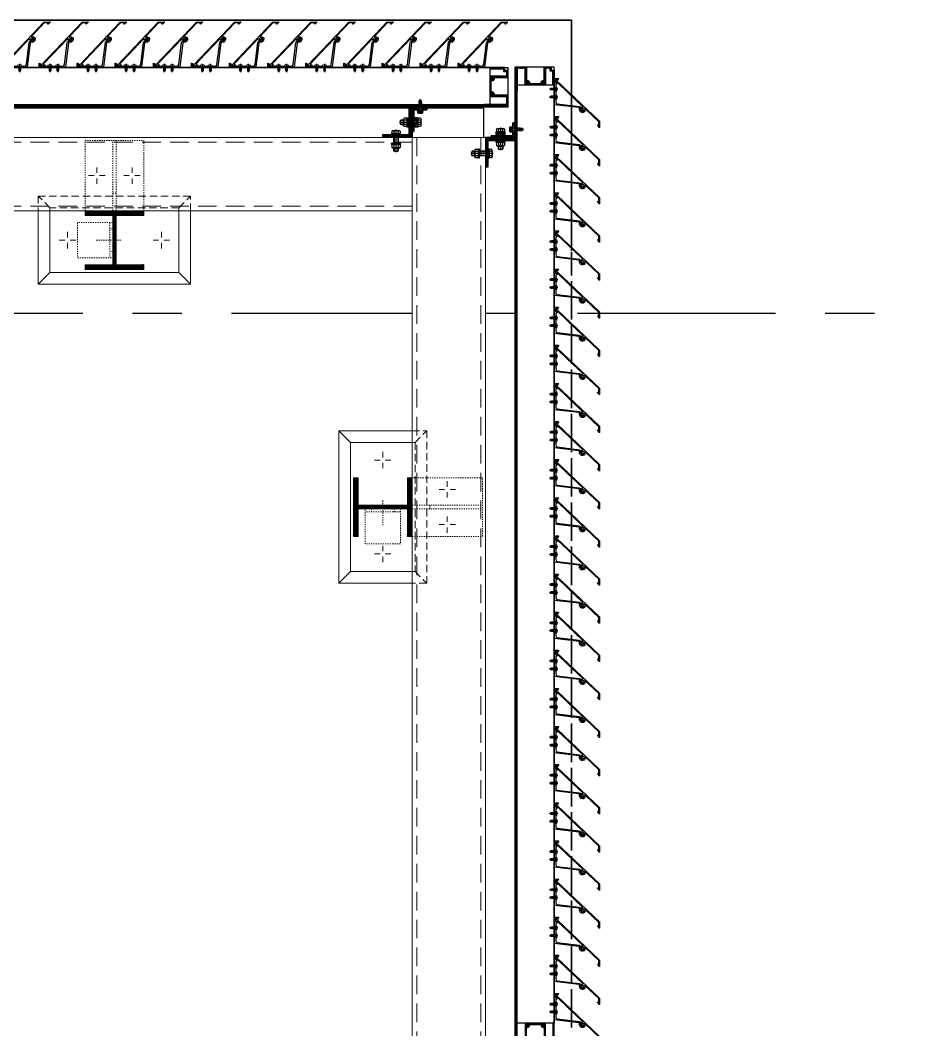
# Model space of a CAD drawing. Header units: millimetres. Extents: x -25371 to 2282244, y -90657 to 147824.
# Drawn here: x 1534343 to 1535867, y 1662 to 3383 of the extents above; entities that cross this region are included whole.
import ezdxf
from ezdxf.enums import TextEntityAlignment as Align

# ---------------------------------------------------------------- set-up
doc = ezdxf.new("R2010")
doc.units = ezdxf.units.MM
doc.set_wipeout_variables(frame=1)
for name, pattern in [('CENTER', [50.8, 31.75, -6.35, 6.35, -6.35]), ('HIDDEN', [9.525, 6.35, -3.175]), ('TA_GL_000.90000', [2.475, 0.9, -0.225, 0.225, -0.225, 0.9]), ('XKITLINE00', [0]), ('XKITLINE02', [4, 2, -2])]:
    doc.linetypes.add(name, pattern=pattern)
for name, color, linetype in [('000 - 0_SYM_DWG_GRIDLINE_MAIN_COLOR_251', 7, 'Continuous'), ('000 - 0_SYM_DWG_SLOPE-SYM_TEXT_COLOR_3', 7, 'Continuous'), ('000 - EXISTING_BUILDING_MAIN_COLOR_1', 7, 'Continuous'), ('000 - EXISTING_STEEL-STRUCTURE_CUT_COLOR_4', 7, 'Continuous'), ('000 - EXISTING_STEEL-STRUCTURE_HATCH_', 7, 'Continuous'), ('000 - EXISTING_STEEL-STRUCTURE_HIDDEN_', 7, 'Continuous'), ('000 - EXISTING_STEEL-STRUCTURE_MAIN_COLOR_1', 7, 'Continuous'), ('000 - EXISTING_STEEL-STRUCTURE_MAIN_COLOR_2', 7, 'Continuous'), ('000 - EXISTING_STEEL-STRUCTURE_MAIN_COLOR_3', 7, 'Continuous'), ('000 - EXISTING_STEEL-STRUCTURE_WIPEOUT_', 7, 'Continuous'), ('000 - GRID', 7, 'CENTER'), ('000 - STRUCTURE_STEEL_ACCESORIES_MAIN_COLOR_2', 7, 'Continuous'), ('000 - STRUCTURE_STEEL_ACCESORIES_WIPEOUT_', 7, 'Continuous'), ('010 - ASPG_ACCESSORIES_HATCH_', 7, 'Continuous'), ('010 - ASPG_ACCESSORIES_MAIN_COLOR_1', 7, 'Continuous'), ('010 - ASPG_ACCESSORIES_SUB_COLOR_1', 7, 'Continuous'), ('010 - ASPG_ACCESSORIES_SUB_COLOR_2', 7, 'Continuous'), ('010 - ASPG_ACCESSORIES_SYMBOL_', 7, 'Continuous'), ('010 - ASPG_ACCESSORIES_WIPEOUT_', 7, 'Continuous'), ('010 - ASPG_EXTR_MAIN_COLOR_2', 7, 'Continuous'), ('010 - ASPG_FASTERN_MAIN_COLOR_1', 7, 'Continuous'), ('010 - ASPG_FASTERN_SUB_COLOR_2', 7, 'Continuous'), ('010 - ASPG_FASTERN_SUB_COLOR_3', 7, 'Continuous'), ('010 - ASPG_FRAMING_CUT_COLOR_4', 7, 'Continuous'), ('010 - ASPG_FRAMING_HATCH_', 7, 'Continuous'), ('010 - ASPG_FRAMING_MAIN_COLOR_2', 7, 'Continuous'), ('010 - ASPG_FRAMING_SUB_COLOR_2', 7, 'Continuous'), ('010 - ASPG_FRAMING_WIPEOUT_', 7, 'Continuous'), ('BOLT & SCREW', 7, 'Continuous')]:
    doc.layers.add(name, color=color, linetype=linetype)
doc.layers.add('010 - ASPG_EXTR_DEF_SUB', color=7, linetype='Continuous', plot=False)
doc.layers.add('010 - ASPG_FASTERN_DEF_SUB', color=7, linetype='Continuous', plot=False)
doc.layers.add('12-GRID', color=7, linetype='CENTER', lineweight=13)
doc.layers.add('SCREW', color=7, linetype='Continuous', lineweight=5)
doc.styles.add('Arial', font='arial.ttf', dxfattribs={"height": 300})
doc.styles.add('TA', font='', dxfattribs={"height": 4.5})
doc.styles.get('TA').set_extended_font_data('Cordia New')
pattern_1 = [(45, (68845973.911, -106253.634), (-4.0411152545, 4.0411152545), []), (45, (68845976.6053, -106253.634), (-4.0411152545, 4.0411152545), [])]

# ---------------------------------------------------------------- blocks, each defined once
blk = doc.blocks.new('*U333')
at = {"layer": '000 - 0_SYM_DWG_GRIDLINE_MAIN_COLOR_251', "color": 7, "linetype": 'ByBlock', "ltscale": 5}
blk.add_line((2, 0), (-340.667, 0), dxfattribs=at)
at = {"color": 7, "style": 'TA', "flags": 1}
blk.add_attdef('LOCATION', (6, -6), '', height=4.5, rotation=270, dxfattribs=at)
at = {"layer": '000 - 0_SYM_DWG_SLOPE-SYM_TEXT_COLOR_3', "color": 7, "style": 'Arial'}
blk.add_attdef('GRID-HEAD', text='', height=4, rotation=360, dxfattribs=at).set_placement((21.736, 0), align=Align.MIDDLE_CENTER)
blk = doc.blocks.new('C-1-VS01_REV00_20260615-121114_LOPF_DIMS')
at = {"layer": '000 - GRID', "color": 7, "linetype": 'TA_GL_000.90000', "xscale": 75, "yscale": 75, "zscale": 75}
blk.add_blockref('*U333', (13000, 11700), dxfattribs=at)
blk = doc.blocks.new('*U2483')
at = {"layer": '12-GRID', "color": 7, "linetype": 'CENTER'}
for p, q in [((0, -6.2), (0, 2.2)), ((-4.2, -2), (4.2, -2))]:
    blk.add_line(p, q, dxfattribs=at)
at = {"layer": 'BOLT & SCREW', "color": 7}
for p, q in [((-0.6, -1.8), (-1.8, -1.6)), ((-0.6, -2.2), (-1.8, -2.4)), ((-0.5, -1.8), (-0.9, -1.6)), ((-0.5, -2.2), (-0.9, -2.4)), ((-0.2, -1.4), (-0.4, -0.2)), ((-0.2, -1.5), (-0.4, -1.1)), ((-0.2, -2.5), (-0.4, -2.9)), ((-0.2, -2.6), (-0.4, -3.8)), ((0.2, -1.4), (0.4, -0.2)), ((0.2, -1.5), (0.4, -1.1)), ((0.4, -2.9), (0.2, -2.5)), ((0.2, -2.6), (0.4, -3.8)), ((0.5, -1.8), (0.9, -1.6)), ((0.5, -2.2), (0.9, -2.4)), ((0.6, -1.8), (1.8, -1.6)), ((0.6, -2.2), (1.8, -2.4))]:
    blk.add_line(p, q, dxfattribs=at)
for points in [[(-1.8, -1.6), (-0.9, -1.6, 0.414214), (-0.4, -1.1), (-0.4, -0.2), (0.4, -0.2), (0.4, -1.1, 0.414214), (0.9, -1.6), (1.8, -1.6), (1.8, -2.4), (0.9, -2.4, 0.414214), (0.4, -2.9), (0.4, -3.8), (-0.4, -3.8), (-0.4, -2.9, 0.414214), (-0.9, -2.4), (-1.8, -2.4)], [(0.2, -2.5, -0.414214), (0.5, -2.2), (0.6, -2.2), (0.6, -1.8), (0.5, -1.8, -0.414214), (0.2, -1.5), (0.2, -1.4), (-0.2, -1.4), (-0.2, -1.5, -0.414214), (-0.5, -1.8), (-0.6, -1.8), (-0.6, -2.2), (-0.5, -2.2, -0.414214), (-0.2, -2.5), (-0.2, -2.6), (0.2, -2.6)]]:
    blk.add_lwpolyline(points, format="xyb", close=True, dxfattribs=at)
blk.add_circle((0, -2), 3.5, dxfattribs=at)
blk = doc.blocks.new('000_ASPG_TYP_FILES_20260218-010703_FRAME_EXTR_')
at = {"layer": '010 - ASPG_FRAMING_HATCH_'}
h = blk.add_hatch(dxfattribs=at)
h.set_pattern_fill('ANSI32', scale=0.1, angle=180)
edge = h.paths.add_edge_path()
edge.add_line((2, 16), (2, 2))
edge.add_line((2, 2), (39.7, 2))
edge.add_arc((39.7, 1.7), 0.3, 0, 90, ccw=False)
edge.add_line((40, 1.7), (40, 0.3))
edge.add_arc((39.7, 0.3), 0.3, -90, 0, ccw=False)
edge.add_line((39.7, 0), (0.3, 0))
edge.add_arc((0.3, 0.3), 0.3, 180, 270, ccw=False)
edge.add_line((0, 0.3), (0, 17.7))
edge.add_arc((0.3, 17.7), 0.3, 90, 180, ccw=False)
edge.add_line((0.3, 18), (22.6, 18))
edge.add_arc((22.6, 18.5), 0.5, 270, 380.2095)
edge.add_arc((26.2, 19.8), 3.35, 182.0638, 200.2095, ccw=False)
edge.add_arc((23.6, 19.7), 0.76, 2.0638, 182.0638, ccw=False)
edge.add_arc((26.2, 19.8), 1.83, 182.0638, 447.9362)
edge.add_arc((26.3, 22.4), 0.76, 87.9362, 267.9362, ccw=False)
edge.add_arc((26.2, 19.8), 3.35, 69.7905, 87.9362, ccw=False)
edge.add_arc((27.5, 23.4), 0.5, 249.7905, 360)
edge.add_line((28, 23.4), (28, 26.7))
edge.add_line((28, 26.7), (28.5, 27.2))
edge.add_line((28.5, 27.2), (28, 27.7))
edge.add_line((28, 27.7), (28, 38.6))
edge.add_line((28, 38.6), (28.5, 39.1))
edge.add_line((28.5, 39.1), (28, 39.6))
edge.add_line((28, 39.6), (28, 42.9))
edge.add_arc((27.5, 42.9), 0.5, 0, 110.2095)
edge.add_arc((26.2, 46.5), 3.35, 272.0638, 290.2095, ccw=False)
edge.add_arc((26.3, 43.9), 0.76, 92.0638, 272.0638, ccw=False)
edge.add_arc((26.2, 46.5), 1.83, 272.0638, 537.9362)
edge.add_arc((23.6, 46.6), 0.76, 177.9362, 357.9362, ccw=False)
edge.add_arc((26.2, 46.5), 3.35, 159.7905, 177.9362, ccw=False)
edge.add_arc((22.6, 47.8), 0.5, 339.7905, 450)
edge.add_line((22.6, 48.3), (0.3, 48.3))
edge.add_arc((0.3, 48.6), 0.3, 180, 270, ccw=False)
edge.add_line((0, 48.6), (0, 60))
edge.add_arc((0.3, 60), 0.3, 90, 180, ccw=False)
edge.add_line((0.3, 60.3), (5, 60.3))
edge.add_line((5, 60.3), (5, 65))
edge.add_arc((5.3, 65), 0.3, 90, 180, ccw=False)
edge.add_line((5.3, 65.3), (30, 65.3))
edge.add_line((30, 65.3), (30, 63.6))
edge.add_arc((29.7, 63.6), 0.3, -90, 0, ccw=False)
edge.add_line((29.7, 63.3), (7.3, 63.3))
edge.add_arc((7.3, 63), 0.3, 90, 180)
edge.add_line((7, 63), (7, 58.3))
edge.add_line((7, 58.3), (2.3, 58.3))
edge.add_arc((2.3, 58), 0.3, 90, 180)
edge.add_line((2, 58), (2, 50.6))
edge.add_arc((2.3, 50.6), 0.3, 180, 270)
edge.add_line((2.3, 50.3), (29.7, 50.3))
edge.add_arc((29.7, 50), 0.3, 0, 90, ccw=False)
edge.add_line((30, 50), (30, 26.7))
edge.add_line((30, 26.7), (30, 16.3))
edge.add_arc((29.7, 16.3), 0.3, -90, 0, ccw=False)
edge.add_line((29.7, 16), (2, 16))
at = {"layer": '010 - ASPG_FRAMING_CUT_COLOR_4', "color": 7}
blk.add_lwpolyline([(2, 16), (2, 2), (39.7, 2, -0.414214), (40, 1.7), (40, 0.3, -0.414214), (39.7, 0), (0.3, 0, -0.414214), (0, 0.3), (0, 17.7, -0.414214), (0.3, 18), (22.6, 18, 0.52173), (23, 18.7, -0.079342), (22.8, 19.7, -1), (24.3, 19.8, 2.296346), (26.2, 21.7, -1), (26.3, 23.2, -0.079342), (27.3, 23, 0.52173), (28, 23.4), (28, 26.7), (28.5, 27.2), (28, 27.7), (28, 38.6), (28.5, 39.1), (28, 39.6), (28, 42.9, 0.52173), (27.3, 43.3, -0.079342), (26.3, 43.1, -1), (26.2, 44.6, 2.296346), (24.3, 46.5, -1), (22.8, 46.6, -0.079342), (23, 47.6, 0.52173), (22.6, 48.3), (0.3, 48.3, -0.414214), (0, 48.6), (0, 60, -0.414214), (0.3, 60.3), (5, 60.3), (5, 65, -0.414214), (5.3, 65.3), (30, 65.3), (30, 63.6, -0.414214), (29.7, 63.3), (7.3, 63.3, 0.414214), (7, 63), (7, 58.3), (2.3, 58.3, 0.414214), (2, 58), (2, 50.6, 0.414214), (2.3, 50.3), (29.7, 50.3, -0.414214), (30, 50), (30, 26.7), (30, 16.3, -0.414214), (29.7, 16)], format="xyb", close=True, dxfattribs=at)
at = {"color": 7}
for p in [(26.2, 48.5), (26.2, 21.8)]:
    blk.add_blockref('*U2483', p, dxfattribs=at)
blk = doc.blocks.new('PZG35-9D5')
at = {"layer": '010 - ASPG_FASTERN_MAIN_COLOR_1', "color": 7}
for p, q in [((-1.4, 0), (-1.4, -1.1)), ((0, 3.7), (0, -10.5)), ((1.4, 0), (1.4, -0.6)), ((-1.9, -1.4), (1.9, -0.9)), ((-1.9, -1.4), (-1.4, -1.1)), ((-1.9, -1.4), (-1.4, -1.7)), ((-1.9, -2.7), (1.9, -2.2)), ((-1.9, -2.7), (-1.4, -2.4)), ((-1.9, -2.7), (-1.4, -3)), ((-1.9, -4), (-1.4, -3.7)), ((-1.9, -4), (-1, -3.9)), ((-1.9, -4), (-1.4, -4.3)), ((-1.4, -1.1), (1.4, -0.6)), ((-1.4, -1.7), (1.4, -1.2)), ((-1.4, -1.7), (-1.4, -2.4)), ((-1.4, -2.4), (1.4, -1.9)), ((-1.4, -3), (1.4, -2.5)), ((-1.4, -3), (-1.4, -3.7)), ((-1.4, -3.7), (-0.8, -3.6)), ((-1.4, -4.3), (-1.4, -8.1)), ((-1.4, -4.3), (-1.2, -4.3)), ((0, -9.5), (-1.4, -8.1)), ((0, -9.5), (1.4, -8.1)), ((0.6, -3.3), (1.4, -3.2)), ((0.7, -3.7), (1.9, -3.5)), ((0.7, -3.9), (1.4, -3.8)), ((0.7, -4.6), (1.4, -4.5)), ((0.7, -5), (1.9, -4.8)), ((0.7, -5.2), (1.4, -5.1)), ((1.9, -0.9), (1.4, -0.6)), ((1.9, -0.9), (1.4, -1.2)), ((1.4, -1.2), (1.4, -1.9)), ((1.9, -2.2), (1.4, -1.9)), ((1.9, -2.2), (1.4, -2.5)), ((1.4, -2.5), (1.4, -3.2)), ((1.9, -3.5), (1.4, -3.2)), ((1.9, -3.5), (1.4, -3.8)), ((1.4, -3.8), (1.4, -4.5)), ((1.9, -4.8), (1.4, -4.5)), ((1.9, -4.8), (1.4, -5.1)), ((1.4, -5.1), (1.4, -8.1))]:
    blk.add_line(p, q, dxfattribs=at)
blk.add_lwpolyline([(0, -9.5), (0.7, -5.2), (0.7, -3.6, 0.417657), (0.4, -3.3, 0.108102), (-0.8, -3.6), (-1.4, -4.7)], format="xyb", dxfattribs=at)
blk = doc.blocks.new('*U2484')
at = {"layer": 'SCREW', "color": 7}
blk.add_lwpolyline([(3, 1.8, 0.09906), (0.8, 2.5), (0.8, 2.3), (-0.8, 2.3), (-0.8, 2.5, 0.09906), (-3, 1.8, 0.266588), (-3.5, 1), (-3.5, 0.2, 0.414214), (-3.3, 0), (3.3, 0, 0.414214), (3.5, 0.2), (3.5, 1, 0.266588)], format="xyb", close=True, dxfattribs=at)
blk.add_blockref('PZG35-9D5', (0, 0), dxfattribs=at)
blk = doc.blocks.new('*U2491')
at = {"color": 7}
blk.add_point((0, 0), dxfattribs=at)
at = {"layer": '010 - ASPG_ACCESSORIES_MAIN_COLOR_1', "color": 7}
blk.add_lwpolyline([(-39.7, -0.6, 0.414214), (-40, -0.9), (-40, -7.4, 0.57735), (-39.7, -7.6), (-36.6, -5.8, 0.767327), (-36.8, -5.3), (-37.9, -5.3, -0.414214), (-38.2, -5), (-38.2, -2.8, -0.414214), (-38, -2.6), (-32.2, -2.6, -0.388879), (-32, -2.8), (-31.8, -4.3, 0.388879), (-31.3, -4.8), (-30.3, -4.8, 0.414214), (-30, -4.5), (-30, -2.9, -0.414214), (-29.7, -2.6), (0.4, -2.6, -0.378969), (3.4, -5.2), (8, -42.5, 0.446593), (11.6, -45.1, -0.489802), (16.1, -48.7), (16.1, -49.4, -0.18248), (15.8, -50, -0.267949), (15.3, -50.2, 1.122115), (15.1, -52.3, 0.405004), (18.1, -49.4), (18.1, -48.7, 0.489805), (11.2, -43.1, -0.446597), (9.9, -42.3), (4.9, -0.8, 0.364176), (4.6, -0.6)], format="xyb", close=True, dxfattribs=at)
at = {"layer": '010 - ASPG_EXTR_DEF_SUB', "color": 7}
for p in [(-40, -0.5), (43.4, -76.9), (43.4, -77.5)]:
    blk.add_point(p, dxfattribs=at)
at = {"layer": '010 - ASPG_EXTR_MAIN_COLOR_2', "color": 7}
blk.add_lwpolyline([(11.4, -48.2), (11.5, -47.4), (12.2, -47.6), (12.3, -46.8, -0.535538), (14.2, -49.2, 0.991572), (15.7, -49.6, 1.157025), (8.8, -48.8, -0.688558), (8.3, -49), (-17.1, -22.2), (-32.3, -6.1), (-32.3, -2.9, 0.414312), (-32.6, -2.6), (-37.5, -2.6, 0.414116), (-37.8, -2.9), (-37.8, -4.3, 0.414214), (-37.5, -4.6), (-36, -4.6, -0.205895), (-35.8, -4.7), (33.2, -77.5), (43.1, -77.5, 0.668179), (43.4, -77), (40.5, -74.2, 0.668179), (40, -74.4), (40, -76), (33.9, -76), (11.9, -52.8, -0.558354), (12.1, -52, 0.766275), (12, -50.4, -0.438583), (10.7, -48.1)], format="xyb", close=True, dxfattribs=at)
at = {"layer": 'SCREW', "color": 7, "rotation": 180}
for p in [(-21.6, -2.5), (-8.2, -2.5)]:
    blk.add_blockref('*U2484', p, dxfattribs=at)
blk = doc.blocks.new('*U269')
at = {"color": 7}
blk.add_wipeout([(1640, 4), (60, 4), (60, 69.3), (1640, 69.3)], dxfattribs=at).dxf.layer = '010 - ASPG_FRAMING_WIPEOUT_'
at = {"layer": '010 - ASPG_FRAMING_MAIN_COLOR_2', "color": 7}
blk.add_lwpolyline([(1610, 69.3), (90, 69.3), (90, 6), (1610, 6)], close=True, dxfattribs=at)
at = {"layer": '010 - ASPG_FRAMING_SUB_COLOR_2', "color": 7}
for points in [[(1640, 4), (60, 4), (60, 69.3), (1640, 69.3)], [(60, 2), (60, 4), (1640, 4), (1640, 2)]]:
    blk.add_lwpolyline(points, close=True, dxfattribs=at)
at = {"color": 7, "xscale": -1, "rotation": 180}
for p in [(815.8, 69.3), (880.8, 69.3), (945.8, 69.3), (1010.8, 69.3), (1075.8, 69.3), (1140.8, 69.3), (1205.8, 69.3), (1270.8, 69.3), (1335.8, 69.3), (1400.8, 69.3), (1465.8, 69.3), (1530.8, 69.3), (1595.8, 69.3)]:
    blk.add_blockref('*U2491', p, dxfattribs=at)
at = {"color": 7, "xscale": -1}
blk.add_blockref('000_ASPG_TYP_FILES_20260218-010703_FRAME_EXTR_', (1640, 4), dxfattribs=at)
blk = doc.blocks.new('*U270')
at = {"color": 7}
blk.add_wipeout([(1720, 4), (60, 4), (60, 69.3), (1720, 69.3)], dxfattribs=at).dxf.layer = '010 - ASPG_FRAMING_WIPEOUT_'
at = {"layer": '010 - ASPG_FRAMING_MAIN_COLOR_2', "color": 7}
blk.add_lwpolyline([(1690, 69.3), (90, 69.3), (90, 6), (1690, 6)], close=True, dxfattribs=at)
at = {"layer": '010 - ASPG_FRAMING_SUB_COLOR_2', "color": 7}
for points in [[(1720, 4), (60, 4), (60, 69.3), (1720, 69.3)], [(60, 2), (60, 4), (1720, 4), (1720, 2)]]:
    blk.add_lwpolyline(points, close=True, dxfattribs=at)
at = {"color": 7, "rotation": 180}
for p in [(100.8, 69.3), (165.8, 69.3), (230.8, 69.3), (295.8, 69.3), (360.8, 69.3), (425.8, 69.3), (490.8, 69.3), (555.8, 69.3), (620.8, 69.3), (685.8, 69.3), (750.8, 69.3), (815.8, 69.3), (880.8, 69.3), (945.8, 69.3), (1010.8, 69.3), (1075.8, 69.3), (1140.8, 69.3), (1205.8, 69.3), (1270.8, 69.3), (1335.8, 69.3), (1400.8, 69.3), (1465.8, 69.3), (1530.8, 69.3), (1595.8, 69.3), (1660.8, 69.3)]:
    blk.add_blockref('*U2491', p, dxfattribs=at)
at = {"color": 7}
blk.add_blockref('000_ASPG_TYP_FILES_20260218-010703_FRAME_EXTR_', (60, 4), dxfattribs=at)
at = {"color": 7, "xscale": -1}
blk.add_blockref('000_ASPG_TYP_FILES_20260218-010703_FRAME_EXTR_', (1720, 4), dxfattribs=at)
blk = doc.blocks.new('C-1-VS01_REV00_20260616-005436_LOPF_ASPG')
at = {"color": 7}
blk.add_blockref('*U269', (8100, 12050), dxfattribs=at)
at = {"color": 7, "xscale": -1, "rotation": 270}
blk.add_blockref('*U270', (9750, 10400), dxfattribs=at)
blk = doc.blocks.new('A$C4b8f3cd2')
at = {"layer": '000 - EXISTING_BUILDING_MAIN_COLOR_1', "color": 7}
for p, q in [((-18643, 12200), (9849.1, 12200)), ((9849.1, 12200), (-18643, 12200)), ((-18643, 12200), (9849.1, 12200)), ((9849.1, 12200), (3599.8, 12200)), ((9849.1, 12200), (9849.1, 12050)), ((9849.1, 12050), (9849.1, 12200)), ((9849.1, 11807), (9849.1, 12200)), ((9849.1, 12200), (9849.1, 11896.8)), ((9699.1, 12050), (-24482.7, 12050)), ((9699.1, 11900), (9699.1, 12050)), ((9849.1, 12050), (9849.1, 11807)), ((9849.1, 11896.8), (9849.1, 12050)), ((9699.1, 11896.8), (9699.1, 5341.7)), ((9849.1, 11805), (9849.1, 11765)), ((9849.1, 11765), (9849.1, 11805)), ((9849.1, 11755.3), (9849.1, 11689.6)), ((9849.1, 11689.6), (9849.1, 11755.3)), ((9849.1, 11679.8), (9849.1, 11614.1)), ((9849.1, 11614.1), (9849.1, 11679.8)), ((9849.1, 11604.4), (9849.1, 11538.7)), ((9849.1, 11538.7), (9849.1, 11604.4)), ((9849.1, 11528.9), (9849.1, 11463.7)), ((9849.1, 11463.7), (9849.1, 11528.9)), ((9849.1, 11453.5), (9849.1, 11387.8)), ((9849.1, 11387.8), (9849.1, 11453.5)), ((9849.1, 11378), (9849.1, 11312.4)), ((9849.1, 11312.4), (9849.1, 11378)), ((9849.1, 11302.6), (9849.1, 11236.9)), ((9849.1, 11236.9), (9849.1, 11302.6)), ((9849.1, 11227.2), (9849.1, 11161.5)), ((9849.1, 11161.5), (9849.1, 11227.2)), ((9849.1, 11151.7), (9849.1, 11086)), ((9849.1, 11086), (9849.1, 11151.7)), ((9849.1, 11076.3), (9849.1, 11010.6)), ((9849.1, 11010.6), (9849.1, 11076.3)), ((9849.1, 11000.8), (9849.1, 10935.1)), ((9849.1, 10935.1), (9849.1, 11000.8)), ((9849.1, 10925.4), (9849.1, 10859.7)), ((9849.1, 10859.7), (9849.1, 10925.4)), ((9849.1, 10850), (9849.1, 10784.3)), ((9849.1, 10784.3), (9849.1, 10850)), ((9849.1, 10774.5), (9849.1, 10708.8)), ((9849.1, 10708.8), (9849.1, 10774.5)), ((9849.1, 10699.1), (9849.1, 10633.4)), ((9849.1, 10633.4), (9849.1, 10699.1)), ((9849.1, 10623.6), (9849.1, 10557.9)), ((9849.1, 10557.9), (9849.1, 10623.6)), ((9849.1, 10548.2), (9849.1, 10482.5)), ((9849.1, 10482.5), (9849.1, 10548.2))]:
    blk.add_line(p, q, dxfattribs=at)
blk = doc.blocks.new('*U2192')
at = {"layer": '000 - EXISTING_STEEL-STRUCTURE_HIDDEN_', "color": 7, "linetype": 'XKITLINE02', "lineweight": 0}
for p, q in [((1934.3, 69.5), (1929.3, 69.5)), ((1934.3, 80), (1934.3, 20)), ((1940.3, 80), (1940.3, 20)), ((1934.3, 57), (1940.3, 57)), ((1940.3, 57), (1934.3, 57)), ((1948.2, 50), (1905.3, 50)), ((1934.3, 43), (1940.3, 43)), ((1940.3, 43), (1934.3, 43)), ((1934.3, 30.5), (1929.3, 30.5))]:
    blk.add_line(p, q, dxfattribs=at)
at = {"layer": '000 - EXISTING_STEEL-STRUCTURE_HIDDEN_', "color": 7, "linetype": 'XKITLINE00', "lineweight": 0}
for p, q in [((1857.3, 64), (1857.3, 54.7)), ((1857.3, 64), (1857.3, 54.7)), ((2017.3, 64), (2017.3, 54.7)), ((2017.3, 64), (2017.3, 54.7)), ((1843.3, 50), (1852.6, 50)), ((1843.3, 50), (1852.6, 50)), ((1857.3, 36), (1857.3, 45.3)), ((1857.3, 36), (1857.3, 45.3)), ((1871.3, 50), (1862, 50)), ((1871.3, 50), (1862, 50)), ((2003.3, 50), (2012.6, 50)), ((2003.3, 50), (2012.6, 50)), ((2017.3, 36), (2017.3, 45.3)), ((2017.3, 36), (2017.3, 45.3)), ((2031.3, 50), (2022, 50)), ((2031.3, 50), (2022, 50))]:
    blk.add_line(p, q, dxfattribs=at)
at = {"layer": '000 - EXISTING_STEEL-STRUCTURE_MAIN_COLOR_1', "color": 7, "linetype": 'XKITLINE02', "lineweight": 0}
blk.add_line((1929.3, 20), (1929.3, 80), dxfattribs=at)
blk.add_lwpolyline([(1934.3, 20), (1874.3, 20), (1874.3, 80), (1934.3, 80)], dxfattribs=at)
at = {"layer": '000 - EXISTING_STEEL-STRUCTURE_MAIN_COLOR_2', "color": 7, "lineweight": 0}
for p, q in [((1807.3, 125), (1827.3, 105)), ((2067.3, 125), (2047.3, 105))]:
    blk.add_line(p, q, dxfattribs=at)
at = {"color": 7}
blk.add_wipeout([(-250, 0), (-250, -125), (2445, -125), (2445, 0)], dxfattribs=at).dxf.layer = '000 - EXISTING_STEEL-STRUCTURE_WIPEOUT_'
at = {"layer": '000 - EXISTING_STEEL-STRUCTURE_HATCH_'}
h = blk.add_hatch(dxfattribs=at)
h.set_pattern_fill('ANSI32', scale=0.1)
h.set_pattern_definition([(45, (1169.79, -0.0012), (-0.6735192, 0.6735192), []), (45, (1170.239, -0.0012), (-0.6735192, 0.6735192), [])])
h.paths.add_polyline_path([(1987.3, 0), (1987.3, 8), (1940.3, 8), (1940.3, 92), (1987.3, 92), (1987.3, 100), (1887.3, 100), (1887.3, 92), (1934.3, 92), (1934.3, 8), (1887.3, 8), (1887.3, 0)])
at = {"layer": '000 - EXISTING_STEEL-STRUCTURE_CUT_COLOR_4', "color": 7, "lineweight": 0}
blk.add_lwpolyline([(1987.3, 0), (1987.3, 8), (1940.3, 8), (1940.3, 92), (1987.3, 92), (1987.3, 100), (1887.3, 100), (1887.3, 92), (1934.3, 92), (1934.3, 8), (1887.3, 8), (1887.3, 0)], close=True, dxfattribs=at)
at = {"layer": '000 - EXISTING_STEEL-STRUCTURE_HATCH_', "color": 7, "linetype": 'XKITLINE02', "lineweight": 0}
for p, q in [((1934.3, 0), (1934.3, -120)), ((1940.3, 0), (1940.3, -120))]:
    blk.add_line(p, q, dxfattribs=at)
blk.add_lwpolyline([(1887.3, 0), (1887.3, -120), (1987.3, -120), (1987.3, 0)], dxfattribs=at)
at = {"layer": '000 - EXISTING_STEEL-STRUCTURE_HIDDEN_', "color": 7, "linetype": 'XKITLINE02', "lineweight": 0}
for p, q in [((1987.3, 0), (1887.3, 0)), ((1940.3, -30), (1934.3, -30))]:
    blk.add_line(p, q, dxfattribs=at)
at = {"layer": '000 - EXISTING_STEEL-STRUCTURE_HIDDEN_', "color": 7, "linetype": 'HIDDEN', "lineweight": 0, "ltscale": 5}
for p, q in [((2445, -8), (-250, -8)), ((2445, -117), (-250, -117))]:
    blk.add_line(p, q, dxfattribs=at)
at = {"layer": '000 - EXISTING_STEEL-STRUCTURE_HIDDEN_', "color": 7, "linetype": 'HIDDEN', "lineweight": 0, "ltscale": 2}
for p, q in [((1827.3, -5), (1807.3, -25)), ((2047.3, -5), (2067.3, -25))]:
    blk.add_line(p, q, dxfattribs=at)
at = {"layer": '000 - EXISTING_STEEL-STRUCTURE_HIDDEN_', "color": 7, "linetype": 'XKITLINE00', "lineweight": 0}
for p, q in [((1907.3, -46), (1907.3, -55.3)), ((1967.3, -46), (1967.3, -55.3)), ((1893.3, -60), (1902.6, -60)), ((1907.3, -74), (1907.3, -64.7)), ((1921.3, -60), (1912, -60)), ((1953.3, -60), (1962.6, -60)), ((1967.3, -74), (1967.3, -64.7)), ((1981.3, -60), (1972, -60))]:
    blk.add_line(p, q, dxfattribs=at)
at = {"layer": '000 - EXISTING_STEEL-STRUCTURE_HIDDEN_', "color": 7, "linetype": 'HIDDEN', "lineweight": 0, "ltscale": 2}
for points in [[(2067.3, 0), (2067.3, -25), (1807.3, -25), (1807.3, 0)], [(2047.3, 0), (2047.3, -5), (1827.3, -5), (1827.3, 0)]]:
    blk.add_lwpolyline(points, dxfattribs=at)
at = {"layer": '000 - EXISTING_STEEL-STRUCTURE_MAIN_COLOR_2', "color": 7, "lineweight": 0}
for points in [[(1807.3, 0), (1807.3, 125), (2067.3, 125), (2067.3, 0)], [(1827.3, 0), (1827.3, 105), (2047.3, 105), (2047.3, 0)]]:
    blk.add_lwpolyline(points, dxfattribs=at)
at = {"layer": '000 - EXISTING_STEEL-STRUCTURE_MAIN_COLOR_3', "color": 7, "lineweight": 0}
blk.add_lwpolyline([(-250, 0), (-250, -125), (2445, -125), (2445, 0), (-250, 0)], close=True, dxfattribs=at)
blk = doc.blocks.new('*U2191')
at = {"layer": '000 - EXISTING_STEEL-STRUCTURE_HIDDEN_', "color": 7, "linetype": 'XKITLINE02', "lineweight": 0}
for p, q in [((7564.7, 69.5), (7559.7, 69.5)), ((7564.7, 80), (7564.7, 20)), ((7570.7, 80), (7570.7, 20)), ((7564.7, 57), (7570.7, 57)), ((7570.7, 57), (7564.7, 57)), ((7578.6, 50), (7535.7, 50)), ((7564.7, 43), (7570.7, 43)), ((7570.7, 43), (7564.7, 43)), ((7564.7, 30.5), (7559.7, 30.5))]:
    blk.add_line(p, q, dxfattribs=at)
at = {"layer": '000 - EXISTING_STEEL-STRUCTURE_HIDDEN_', "color": 7, "linetype": 'XKITLINE00', "lineweight": 0}
for p, q in [((7487.7, 64), (7487.7, 54.7)), ((7487.7, 64), (7487.7, 54.7)), ((7647.7, 64), (7647.7, 54.7)), ((7647.7, 64), (7647.7, 54.7)), ((7473.7, 50), (7483, 50)), ((7473.7, 50), (7483, 50)), ((7487.7, 36), (7487.7, 45.3)), ((7487.7, 36), (7487.7, 45.3)), ((7501.7, 50), (7492.4, 50)), ((7501.7, 50), (7492.4, 50)), ((7633.7, 50), (7643, 50)), ((7633.7, 50), (7643, 50)), ((7647.7, 36), (7647.7, 45.3)), ((7647.7, 36), (7647.7, 45.3)), ((7661.7, 50), (7652.4, 50)), ((7661.7, 50), (7652.4, 50))]:
    blk.add_line(p, q, dxfattribs=at)
at = {"layer": '000 - EXISTING_STEEL-STRUCTURE_MAIN_COLOR_1', "color": 7, "linetype": 'XKITLINE02', "lineweight": 0}
blk.add_line((7559.7, 20), (7559.7, 80), dxfattribs=at)
blk.add_lwpolyline([(7564.7, 20), (7504.7, 20), (7504.7, 80), (7564.7, 80)], dxfattribs=at)
at = {"layer": '000 - EXISTING_STEEL-STRUCTURE_MAIN_COLOR_2', "color": 7, "lineweight": 0}
for p, q in [((7437.7, 125), (7457.7, 105)), ((7697.7, 125), (7677.7, 105))]:
    blk.add_line(p, q, dxfattribs=at)
at = {"color": 7}
blk.add_wipeout([(-250, 0), (-250, -125), (8197.7, -125), (8197.7, 0)], dxfattribs=at).dxf.layer = '000 - EXISTING_STEEL-STRUCTURE_WIPEOUT_'
at = {"layer": '000 - EXISTING_STEEL-STRUCTURE_HATCH_'}
h = blk.add_hatch(dxfattribs=at)
h.set_pattern_fill('ANSI32', scale=0.1)
h.set_pattern_definition([(45, (6800.19, -0.0012), (-0.6735192, 0.6735192), []), (45, (6800.639, -0.0012), (-0.6735192, 0.6735192), [])])
h.paths.add_polyline_path([(7617.7, 0), (7617.7, 8), (7570.7, 8), (7570.7, 92), (7617.7, 92), (7617.7, 100), (7517.7, 100), (7517.7, 92), (7564.7, 92), (7564.7, 8), (7517.7, 8), (7517.7, 0)])
at = {"layer": '000 - EXISTING_STEEL-STRUCTURE_CUT_COLOR_4', "color": 7, "lineweight": 0}
blk.add_lwpolyline([(7617.7, 0), (7617.7, 8), (7570.7, 8), (7570.7, 92), (7617.7, 92), (7617.7, 100), (7517.7, 100), (7517.7, 92), (7564.7, 92), (7564.7, 8), (7517.7, 8), (7517.7, 0)], close=True, dxfattribs=at)
at = {"layer": '000 - EXISTING_STEEL-STRUCTURE_HATCH_', "color": 7, "linetype": 'XKITLINE02', "lineweight": 0}
for p, q in [((7564.7, 0), (7564.7, -120)), ((7570.7, 0), (7570.7, -120))]:
    blk.add_line(p, q, dxfattribs=at)
blk.add_lwpolyline([(7517.7, 0), (7517.7, -120), (7617.7, -120), (7617.7, 0)], dxfattribs=at)
at = {"layer": '000 - EXISTING_STEEL-STRUCTURE_HIDDEN_', "color": 7, "linetype": 'HIDDEN', "lineweight": 0, "ltscale": 5}
for p, q in [((8197.7, -8), (-250, -8)), ((8197.7, -117), (-250, -117))]:
    blk.add_line(p, q, dxfattribs=at)
at = {"layer": '000 - EXISTING_STEEL-STRUCTURE_HIDDEN_', "color": 7, "linetype": 'HIDDEN', "lineweight": 0, "ltscale": 2}
for p, q in [((7457.7, -5), (7437.7, -25)), ((7677.7, -5), (7697.7, -25))]:
    blk.add_line(p, q, dxfattribs=at)
at = {"layer": '000 - EXISTING_STEEL-STRUCTURE_HIDDEN_', "color": 7, "linetype": 'XKITLINE02', "lineweight": 0}
for p, q in [((7617.7, 0), (7517.7, 0)), ((7570.7, -30), (7564.7, -30))]:
    blk.add_line(p, q, dxfattribs=at)
at = {"layer": '000 - EXISTING_STEEL-STRUCTURE_HIDDEN_', "color": 7, "linetype": 'XKITLINE00', "lineweight": 0}
for p, q in [((7537.7, -46), (7537.7, -55.3)), ((7597.7, -46), (7597.7, -55.3)), ((7523.7, -60), (7533, -60)), ((7537.7, -74), (7537.7, -64.7)), ((7551.7, -60), (7542.4, -60)), ((7583.7, -60), (7593, -60)), ((7597.7, -74), (7597.7, -64.7)), ((7611.7, -60), (7602.4, -60))]:
    blk.add_line(p, q, dxfattribs=at)
at = {"layer": '000 - EXISTING_STEEL-STRUCTURE_HIDDEN_', "color": 7, "linetype": 'HIDDEN', "lineweight": 0, "ltscale": 2}
for points in [[(7697.7, 0), (7697.7, -25), (7437.7, -25), (7437.7, 0)], [(7677.7, 0), (7677.7, -5), (7457.7, -5), (7457.7, 0)]]:
    blk.add_lwpolyline(points, dxfattribs=at)
at = {"layer": '000 - EXISTING_STEEL-STRUCTURE_MAIN_COLOR_2', "color": 7, "lineweight": 0}
for points in [[(7437.7, 0), (7437.7, 125), (7697.7, 125), (7697.7, 0)], [(7457.7, 0), (7457.7, 105), (7677.7, 105), (7677.7, 0)]]:
    blk.add_lwpolyline(points, dxfattribs=at)
at = {"layer": '000 - EXISTING_STEEL-STRUCTURE_MAIN_COLOR_3', "color": 7, "lineweight": 0}
blk.add_lwpolyline([(-250, 0), (-250, -125), (8197.7, -125), (8197.7, 0), (-250, 0)], close=True, dxfattribs=at)
blk = doc.blocks.new('C-1-VS01_REV00_20260628-183840_LOPF_STEEL-FRAME_')
at = {"layer": '000 - EXISTING_STEEL-STRUCTURE_MAIN_COLOR_1', "color": 7, "xscale": -1, "rotation": 180}
blk.add_blockref('*U2192', (7132, 11875), dxfattribs=at)
at = {"layer": '000 - EXISTING_STEEL-STRUCTURE_MAIN_COLOR_1', "color": 7, "rotation": 90}
blk.add_blockref('*U2191', (9577, 3802.3), dxfattribs=at)
blk = doc.blocks.new('*U2372')
at = {"layer": '010 - ASPG_ACCESSORIES_SUB_COLOR_2', "color": 7}
for p, q in [((-2.1, -1.5), (-2.1, 0)), ((2.1, -1), (2.1, 0)), ((-2.7, -1.9), (2.7, -1.4)), ((-2.7, -1.9), (-2.1, -1.5)), ((-2.7, -1.9), (-2.1, -2.3)), ((-2.7, -3.7), (2.7, -3.2)), ((-2.7, -3.7), (-2.1, -3.3)), ((-2.7, -3.7), (-2.1, -4.1)), ((-2.7, -5.5), (2.7, -5)), ((-2.7, -5.5), (2.7, -5)), ((-2.7, -5.5), (-2.1, -5.1)), ((-2.7, -5.5), (-2.1, -5.1)), ((-2.7, -5.5), (-2.1, -5.9)), ((-2.7, -5.5), (-2.1, -5.9)), ((-2.7, -7.3), (2.7, -6.8)), ((-2.7, -7.3), (-2.1, -6.9)), ((-2.7, -7.3), (-2.1, -7.7)), ((-2.7, -9.1), (-2.1, -8.7)), ((-2.7, -9.1), (-1.6, -9)), ((-2.7, -9.1), (-2.1, -9.5)), ((-2.7, -10.9), (-2.1, -10.5)), ((-2.7, -10.9), (-1.8, -10.8)), ((-2.7, -10.9), (-2.1, -11.3)), ((-2.1, -1.5), (2.1, -1)), ((-2.1, -2.3), (2.1, -1.8)), ((-2.1, -3.3), (-2.1, -2.3)), ((-2.1, -3.3), (2.1, -2.8)), ((-2.1, -4.1), (2.1, -3.6)), ((-2.1, -5.1), (-2.1, -4.1)), ((-2.1, -5.1), (2.1, -4.6)), ((-2.1, -5.1), (2.1, -4.6)), ((-2.1, -5.9), (2.1, -5.4)), ((-2.1, -5.9), (2.1, -5.4)), ((-2.1, -6.9), (-2.1, -5.9)), ((-2.1, -6.9), (-2.1, -5.9)), ((-2.1, -6.9), (2.1, -6.4)), ((-2.1, -7.7), (2.1, -7.2)), ((-2.1, -8.7), (-2.1, -7.7)), ((-2.1, -8.7), (-1.1, -8.6)), ((-2.1, -9.5), (-1.6, -9.4)), ((-2.1, -10.5), (-2.1, -9.5)), ((-2.1, -10.5), (-1.8, -10.5)), ((-2.1, -11.3), (-1.9, -11.2)), ((-2.1, -12.4), (-2.1, -11.3)), ((-2.1, -12.4), (-2.1, -15.6)), ((0, -17.2), (-2.1, -15.6)), ((0, -17.2), (2.1, -15.6)), ((0.4, -8.4), (2.1, -8.2)), ((0.7, -8.8), (2.7, -8.6)), ((0.7, -9.1), (2.1, -9)), ((0.7, -10.2), (2.1, -10)), ((0.7, -10.6), (2.7, -10.4)), ((0.7, -10.9), (2.1, -10.8)), ((2.7, -1.4), (2.1, -1)), ((2.7, -1.4), (2.1, -1.8)), ((2.1, -2.8), (2.1, -1.8)), ((2.7, -3.2), (2.1, -2.8)), ((2.7, -3.2), (2.1, -3.6)), ((2.1, -4.6), (2.1, -3.6)), ((2.7, -5), (2.1, -4.6)), ((2.7, -5), (2.1, -4.6)), ((2.7, -5), (2.1, -5.4)), ((2.7, -5), (2.1, -5.4)), ((2.1, -6.4), (2.1, -5.4)), ((2.1, -6.4), (2.1, -5.4)), ((2.7, -6.8), (2.1, -6.4)), ((2.7, -6.8), (2.1, -7.2)), ((2.1, -8.2), (2.1, -7.2)), ((2.7, -8.6), (2.1, -8.2)), ((2.7, -8.6), (2.1, -9)), ((2.1, -10), (2.1, -9)), ((2.7, -10.4), (2.1, -10)), ((2.7, -10.4), (2.1, -10.8)), ((2.1, -10.8), (2.1, -15.6))]:
    blk.add_line(p, q, dxfattribs=at)
blk.add_lwpolyline([(0, -17.2), (0.7, -11.5), (0.7, -8.7, 0.417657), (0.4, -8.4, 0.070993), (-1.5, -8.7), (-2.1, -12.4)], format="xyb", dxfattribs=at)
at = {"layer": '010 - ASPG_ACCESSORIES_SYMBOL_', "color": 7, "linetype": 'CENTER'}
blk.add_line((0, 6.1), (0, -18.2), dxfattribs=at)
at = {"layer": '010 - ASPG_FASTERN_MAIN_COLOR_1', "color": 7}
for p, q in [((-5.5, 0.5), (-5.5, 0)), ((5.5, 0), (-5.5, 0)), ((-5.2, 0.9), (-4.2, 1.2)), ((5.2, 0.9), (-5.2, 0.9)), ((-4.2, 5), (-4.2, 1.2)), ((4.2, 1.2), (-4.2, 1.2)), ((3.1, 5.5), (-3.1, 5.5)), ((-2.6, 0.9), (-2.1, 1.2)), ((-2.1, 5), (-2.1, 1.2)), ((2.1, 5), (2.1, 1.2)), ((2.4, 0.9), (2.1, 1.2)), ((4.2, 5), (4.2, 1.2)), ((5.2, 0.9), (4.2, 1.2)), ((5.5, 0.5), (5.5, 0))]:
    blk.add_line(p, q, dxfattribs=at)
for centre, radius, start, end in [((-5.2, 0.5), 0.3, 90, 180), ((-3.1, 3.9), 1.56, 48.0171, 131.9829), ((0, -0.2), 5.63, 68.2799, 111.7201), ((3.1, 3.9), 1.56, 48.0171, 131.9829), ((5.2, 0.5), 0.3, 0, 90)]:
    blk.add_arc(centre, radius, start, end, dxfattribs=at)
blk = doc.blocks.new('G$C7D677D58')
at = {"layer": '010 - ASPG_FASTERN_MAIN_COLOR_1'}
h = blk.add_hatch(dxfattribs=at)
h.set_pattern_fill('ANSI35', scale=0.02, angle=280.6768, style=0)
h.set_pattern_definition([(145.676841, (67.453535, -13.0942606), (0.00281929957, 0.00412935224), []), (145.676841, (67.4500606, -13.0949156), (0.00281929957, 0.00412935224), [0.00625, -0.00125, 0, -0.00125])])
h.paths.add_polyline_path([(0.0299, 0.0155), (0.0245, 0.0155), (0.0245, 0.0006), (0.0299, 0.0006)])
at = {"layer": '010 - ASPG_FASTERN_DEF_SUB', "color": 7, "ltscale": 0.1}
blk.add_line((0.0383, 0.008), (0, 0.008, 0), dxfattribs=at)
at = {"layer": '010 - ASPG_FASTERN_MAIN_COLOR_1', "color": 7}
for p, q in [((0.0024, 0.012, 0), (0.0016, 0.0112, 0)), ((0.0016, 0.0048, 0), (0.0016, 0.0112, 0)), ((0.0069, 0.0112, 0), (0.0016, 0.0112, 0)), ((0.0069, 0.0048, 0), (0.0016, 0.0048, 0)), ((0.0024, 0.004, 0), (0.0016, 0.0048, 0)), ((0.0069, 0.012, 0), (0.0024, 0.012, 0)), ((0.0069, 0.004, 0), (0.0024, 0.004, 0)), ((0.0069, 0.0028, 0), (0.0069, 0.0132, 0)), ((0.0125, 0.0149, 0), (0.0077, 0.0149, 0)), ((0.0125, 0.0115, 0), (0.0077, 0.0115, 0)), ((0.0125, 0.0045, 0), (0.0077, 0.0045, 0)), ((0.0125, 0.0011, 0), (0.0077, 0.0011, 0)), ((0.0133, 0, 0), (0.0133, 0.016, 0)), ((0.0133, 0.016, 0), (0.0145, 0.016, 0)), ((0.0133, 0.0028, 0), (0.0133, 0.0132, 0)), ((0.0145, 0, 0), (0.0133, 0, 0)), ((0.0145, 0.016, 0), (0.0145, 0, 0)), ((0.0299, 0), (0.0299, 0.016)), ((0.0299, 0.016), (0.0311, 0.016)), ((0.0311, 0), (0.0299, 0)), ((0.0311, 0.016), (0.0311, 0)), ((0.0311, 0.0011), (0.0311, 0.0149)), ((0.0359, 0.0149), (0.0311, 0.0149)), ((0.0359, 0.0115), (0.0311, 0.0115)), ((0.0359, 0.0045), (0.0311, 0.0045)), ((0.0359, 0.0011), (0.0311, 0.0011)), ((0.0367, 0.0028), (0.0367, 0.0132))]:
    blk.add_line(p, q, dxfattribs=at)
at = {"layer": '010 - ASPG_FASTERN_MAIN_COLOR_1', "color": 7, "elevation": 0}
for points in [[(0.0077, 0.0149, 0.46188), (0.0077, 0.0115, 0.23094), (0.0077, 0.0045, 0.46188), (0.0077, 0.0011)], [(0.0125, 0.0149, -0.46188), (0.0125, 0.0115, -0.23094), (0.0125, 0.0045, -0.46188), (0.0125, 0.0011)], [(0.0359, 0.0149, -0.46188), (0.0359, 0.0115, -0.23094), (0.0359, 0.0045, -0.46188), (0.0359, 0.0011)]]:
    blk.add_lwpolyline(points, format="xyb", dxfattribs=at)
at = {"layer": '010 - ASPG_FASTERN_MAIN_COLOR_1', "color": 7}
blk.add_lwpolyline([(0.0299, 0.0155), (0.0245, 0.0155), (0.0245, 0.0006), (0.0299, 0.0006)], close=True, dxfattribs=at)
at = {"layer": '010 - ASPG_FASTERN_SUB_COLOR_2', "color": 7, "linetype": 'HIDDEN'}
for p, q in [((0.0299, 0.012), (0.0145, 0.012, 0)), ((0.0299, 0.0112), (0.0145, 0.0112, 0)), ((0.0299, 0.0048), (0.0145, 0.0048, 0)), ((0.0299, 0.004), (0.0145, 0.004, 0))]:
    blk.add_line(p, q, dxfattribs=at)
blk = doc.blocks.new('010 - ASPG_ACCESSORIES_BRACKET_FOR_FRAME_TYPE-1_CUT-VIEW')
at = {"color": 7}
blk.add_wipeout([(0, 25), (0, 0), (40, 0), (40, 3), (3, 3), (3, 25)], dxfattribs=at).dxf.layer = '010 - ASPG_ACCESSORIES_WIPEOUT_'
at = {"layer": '010 - ASPG_ACCESSORIES_HATCH_'}
h = blk.add_hatch(dxfattribs=at)
h.set_pattern_fill('ANSI32', scale=0.03)
h.set_pattern_definition(pattern_1)
h.paths.add_polyline_path([(1.5, 16.1), (1.1, 16.7), (0.7, 16.1), (0, 16.1), (0, 25), (3, 25), (3, 16.1)])
h = blk.add_hatch(dxfattribs=at)
h.set_pattern_fill('ANSI32', scale=0.03)
h.set_pattern_definition(pattern_1)
h.paths.add_polyline_path([(0, 0), (0, 11.8), (0.2, 11.9), (1.2, 11.9), (1.6, 11.3), (2, 11.9), (3, 11.9), (3, 3), (19.7, 3), (19.7, 0)])
h = blk.add_hatch(dxfattribs=at)
h.set_pattern_fill('ANSI32', scale=0.03)
h.set_pattern_definition(pattern_1)
h.paths.add_polyline_path([(28.7, 0), (28.7, 3), (40, 3), (40, 0)])
at = {"layer": '010 - ASPG_ACCESSORIES_MAIN_COLOR_1', "color": 7}
blk.add_lwpolyline([(0, 25), (0, 0), (40, 0), (40, 3), (3, 3), (3, 25)], close=True, dxfattribs=at)
at = {"layer": '010 - ASPG_ACCESSORIES_SUB_COLOR_1', "color": 7}
for points in [[(1.5, 16.1), (1.1, 16.7), (0.7, 16.1), (0, 16.1), (0, 25), (3, 25), (3, 16.1)], [(0, 0), (0, 11.8), (0.2, 11.9), (1.2, 11.9), (1.6, 11.3), (2, 11.9), (3, 11.9), (3, 3), (19.7, 3), (19.7, 0)], [(28.7, 0), (28.7, 3), (40, 3), (40, 0)]]:
    blk.add_lwpolyline(points, close=True, dxfattribs=at)
blk = doc.blocks.new('G$CF155826C')
at = {"layer": '010 - ASPG_FASTERN_DEF_SUB', "color": 7, "ltscale": 0.1}
blk.add_line((0, 0.008), (0.0383, 0.008, 0), dxfattribs=at)
at = {"layer": '010 - ASPG_FASTERN_MAIN_COLOR_1', "color": 7}
for p, q in [((0.0016, 0.0028), (0.0016, 0.0132)), ((0.0024, 0.0149), (0.0072, 0.0149)), ((0.0024, 0.0115), (0.0072, 0.0115)), ((0.0024, 0.0045), (0.0072, 0.0045)), ((0.0024, 0.0011), (0.0072, 0.0011)), ((0.0072, 0.016), (0.0072, 0)), ((0.0084, 0.016), (0.0072, 0.016)), ((0.0072, 0.0011), (0.0072, 0.0149)), ((0.0072, 0), (0.0084, 0)), ((0.0084, 0), (0.0084, 0.016)), ((0.0238, 0.016, 0), (0.0238, 0, 0)), ((0.025, 0.016, 0), (0.0238, 0.016, 0)), ((0.0238, 0, 0), (0.025, 0, 0)), ((0.025, 0, 0), (0.025, 0.016, 0)), ((0.025, 0.0028, 0), (0.025, 0.0132, 0)), ((0.0258, 0.0149, 0), (0.0306, 0.0149, 0)), ((0.0258, 0.0115, 0), (0.0306, 0.0115, 0)), ((0.0258, 0.0045, 0), (0.0306, 0.0045, 0)), ((0.0258, 0.0011, 0), (0.0306, 0.0011, 0)), ((0.0314, 0.0028, 0), (0.0314, 0.0132, 0)), ((0.0314, 0.012, 0), (0.0359, 0.012, 0)), ((0.0314, 0.0112, 0), (0.0367, 0.0112, 0)), ((0.0314, 0.0048, 0), (0.0367, 0.0048, 0)), ((0.0314, 0.004, 0), (0.0359, 0.004, 0)), ((0.0359, 0.012, 0), (0.0367, 0.0112, 0)), ((0.0359, 0.004, 0), (0.0367, 0.0048, 0)), ((0.0367, 0.0048, 0), (0.0367, 0.0112, 0))]:
    blk.add_line(p, q, dxfattribs=at)
at = {"layer": '010 - ASPG_FASTERN_MAIN_COLOR_1', "color": 7, "elevation": 0}
for points in [[(0.0024, 0.0149, 0.46188), (0.0024, 0.0115, 0.23094), (0.0024, 0.0045, 0.46188), (0.0024, 0.0011)], [(0.0258, 0.0149, 0.46188), (0.0258, 0.0115, 0.23094), (0.0258, 0.0045, 0.46188), (0.0258, 0.0011)], [(0.0306, 0.0149, -0.46188), (0.0306, 0.0115, -0.23094), (0.0306, 0.0045, -0.46188), (0.0306, 0.0011)]]:
    blk.add_lwpolyline(points, format="xyb", dxfattribs=at)
at = {"layer": '010 - ASPG_FASTERN_SUB_COLOR_3', "color": 7, "linetype": 'HIDDEN'}
for p, q in [((0.0084, 0.012), (0.0238, 0.012, 0)), ((0.0084, 0.0112), (0.0238, 0.0112, 0)), ((0.0084, 0.0048), (0.0238, 0.0048, 0)), ((0.0084, 0.004), (0.0238, 0.004, 0))]:
    blk.add_line(p, q, dxfattribs=at)
blk = doc.blocks.new('*U2374')
at = {"color": 7}
blk.add_wipeout([(45, 75), (45, 30), (0, 30), (0, 25), (50, 25), (50, 75)], dxfattribs=at).dxf.layer = '000 - STRUCTURE_STEEL_ACCESORIES_WIPEOUT_'
at = {"layer": '010 - ASPG_ACCESSORIES_HATCH_'}
h = blk.add_hatch(dxfattribs=at)
h.set_pattern_fill('ANSI32', scale=0.03, angle=-90)
h.set_pattern_definition([(315, (-106132.4893, -14494238.6785), (1.01027881362, 1.01027881362), []), (315, (-106132.4893, -14494239.352), (1.01027881362, 1.01027881362), [])])
h.paths.add_polyline_path([(45, 75), (45, 30), (0, 30), (0, 25), (50, 25), (50, 75)])
at = {"layer": '000 - STRUCTURE_STEEL_ACCESORIES_MAIN_COLOR_2', "color": 7}
blk.add_lwpolyline([(45, 75), (45, 30), (0, 30), (0, 25), (50, 25), (50, 75)], close=True, dxfattribs=at)
at = {"color": 7, "xscale": -1000, "yscale": 1000, "zscale": 1000}
for name, p, rotation in [('G$CF155826C', (36.6, 60.5), 180), ('G$C7D677D58', (32.2, 46.5, 0), 90)]:
    blk.add_blockref(name, p, dxfattribs=dict(at, rotation=rotation))
at = {"color": 7, "xscale": -1, "rotation": 270}
blk.add_blockref('*U2372', (3, 11), dxfattribs=at)
at = {"color": 7, "xscale": -1, "rotation": 180}
blk.add_blockref('010 - ASPG_ACCESSORIES_BRACKET_FOR_FRAME_TYPE-1_CUT-VIEW', (0, 25), dxfattribs=at)

msp = doc.modelspace()

# ---------------------------------------------------------------- block references
at = {"color": 7}
for name in ['C-1-VS01_REV00_20260615-121114_LOPF_DIMS', 'A$C4b8f3cd2']:
    msp.add_blockref(name, (1525434.648, -8816.585), dxfattribs=at)

# ---------------------------------------------------------------- next in the draw order: block references
msp.add_blockref('C-1-VS01_REV00_20260628-183840_LOPF_STEEL-FRAME_', (1525434.648, -8816.585), dxfattribs=at)

# ---------------------------------------------------------------- next in the draw order: block references
msp.add_blockref('C-1-VS01_REV00_20260616-005436_LOPF_ASPG', (1525434.648, -8816.585), dxfattribs=at)

# ---------------------------------------------------------------- next in the draw order: block references
at = {"color": 7, "yscale": -1, "rotation": 270}
msp.add_blockref('*U2374', (1535036.648, 3233.415), dxfattribs=at)
at = {"color": 7, "rotation": 180}
msp.add_blockref('*U2374', (1535186.648, 3208.415), dxfattribs=at)

doc.saveas('drawing.dxf')
